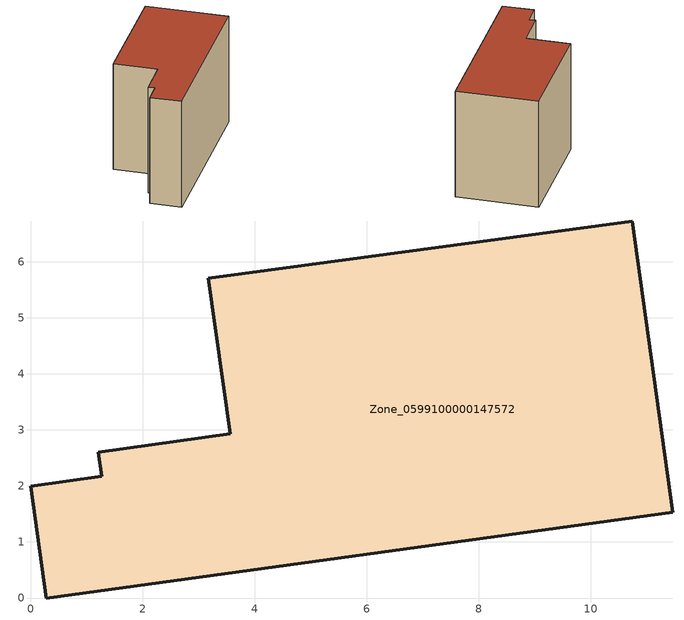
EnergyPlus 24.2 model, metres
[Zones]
Zone_0599100000147572
 floor ground (C_G): 10.74,6.73 11.46,1.53 0.28,0 0,1.99 1.27,2.17 1.2,2.6 3.56,2.93 3.17,5.71 z0
 wall outside (C_F): 3.56,2.93 1.2,2.6 1.27,2.17 0,1.99 0.28,0 11.46,1.53 10.74,6.73 3.17,5.71 3.56,2.93 z0:7.29
 roof outside (C_R): 10.74,6.73 3.17,5.71 3.56,2.93 1.2,2.6 1.27,2.17 0,1.99 0.28,0 11.46,1.53 z7.29
[BUILDING]
Pand.0599100000147572: North Axis=0; Terrain=City; Loads Convergence Tolerance Value=0.04; Temperature Convergence Tolerance Value=0.4; Solar Distribution=FullExterior; Maximum Number of Warmup Days=25; Minimum Number of Warmup Days=1
[Site:Location]
Rotterdam.The.Hague.AP_ZH_NLD Design_Conditions: Latitude=51.96; Longitude=4.45; Time Zone=1; Elevation=-4.5
[SITE:GROUNDTEMPERATURE:BUILDINGSURFACE]
18, 18, 18, 18, 18, 18, 18, 18, 18, 18, 18, 18
[MATERIAL] Thermal Absorptance=0.9; Solar Absorptance=0.7; Visible Absorptance=0.7
Name | Roughness | Thickness | Conductivity | Density | Specific Heat
G.TI.1946 | MediumSmooth | 0.15 | 1 | 540 | 1210
F.TI.1946 | Rough | 0.3 | 0.857143 | 1920 | 840
R.TI.1946 | MediumRough | 0.2 | 0.1 | 1500 | 1000
[CONSTRUCTION]
C_G: G.TI.1946
C_F: F.TI.1946
C_R: R.TI.1946
[ZONE]
Zone_0599100000147572: Type=1; Multiplier=1; Ceiling Height=Autocalculate; Volume=Autocalculate; Floor Area=autocalculate; Part of Total Floor Area=Yes
[ZONEINFILTRATION:DESIGNFLOWRATE]
Infil_Zone_0599100000147572: Zone or ZoneList or Space or SpaceList=Zone_0599100000147572; Schedule=AlwaysOn; Design Flow Rate Calculation Method=Flow/Area; Flow Rate per Floor Area=0.003; Constant Term Coefficient=1; Temperature Term Coefficient=0; Velocity Term Coefficient=0; Velocity Squared Term Coefficient=0
[HVACTEMPLATE:ZONE:IDEALLOADSAIRSYSTEM]
Zone_0599100000147572: Maximum Heating Supply Air Temperature=50; Minimum Cooling Supply Air Temperature=13; Maximum Heating Supply Air Humidity Ratio=0.0156; Minimum Cooling Supply Air Humidity Ratio=0.0077; Heating Limit=NoLimit; Cooling Limit=NoLimit; Dehumidification Control Type=ConstantSensibleHeatRatio; Cooling Sensible Heat Ratio=0.7; Dehumidification Setpoint=60; Humidification Control Type=None; Humidification Setpoint=30; Outdoor Air Method=None; Outdoor Air Flow Rate per Person=0.00944; Outdoor Air Flow Rate per Zone Floor Area=0; Outdoor Air Flow Rate per Zone=0; Demand Controlled Ventilation Type=None; Outdoor Air Economizer Type=NoEconomizer; Heat Recovery Type=None; Sensible Heat Recovery Effectiveness=0.7; Latent Heat Recovery Effectiveness=0.65
[ZONECONTROL:THERMOSTAT]
ThermostatControl_Zone_0599100000147572: Zone or ZoneList=Zone_0599100000147572; Control Type Schedule=DualSetpointControlType; Control 1=Thermostat_Zone_0599100000147572; Temperature Difference Between Cutout And Setpoint=0
[THERMOSTATSETPOINT:DUALSETPOINT]
Thermostat_Zone_0599100000147572: Heating Setpoint Temperature Schedule=HeatingSetpoint_Zone_0599100000147572; Cooling Setpoint Temperature Schedule=CoolingSetpoint_Zone_0599100000147572
[SCHEDULE:COMPACT]
HeatingSetpoint_Zone_0599100000147572: Through: 12/31, For: AllDays, Until: 24:00, 21
CoolingSetpoint_Zone_0599100000147572: Through: 12/31, For: AllDays, Until: 24:00, 24
DualSetpointControlType: Through: 12/31, For: AllDays, Until: 24:00, 4
AlwaysOn: Through: 12/31, For: AllDays, Until: 24:00, 1
